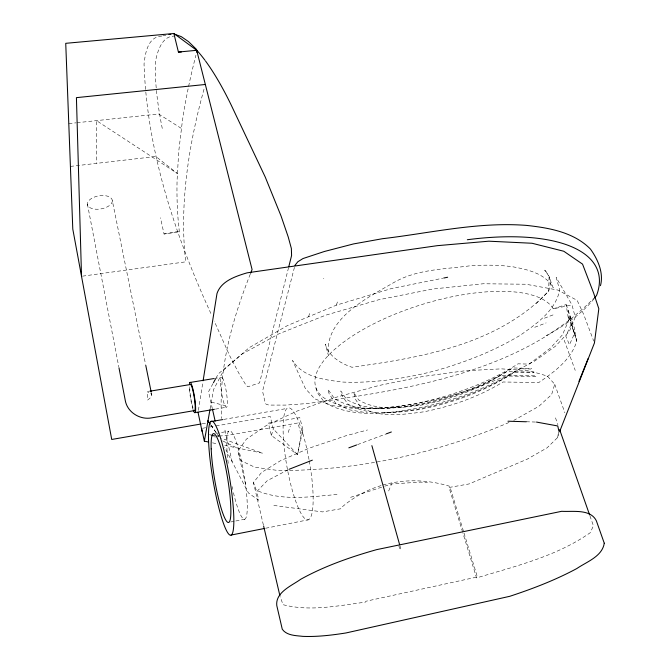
<?xml version="1.0" encoding="UTF-8"?>
<svg xmlns="http://www.w3.org/2000/svg" width="670" height="670" viewBox="0 0 670 670"><rect width="100%" height="100%" fill="white"/><g stroke="black" fill="none" stroke-linecap="round" stroke-linejoin="round"><path stroke-width="0.5" stroke-dasharray="3.35 2.51" d="M549.09 276.743L548.621 291.19C498.363 344.748 421.246 357.512 351.976 367.252C340.661 363.467 328.777 356.34 325.327 344.154L328.451 355.561C323.911 318.937 366.825 298.242 393.114 282.949C416.229 269.248 443.674 269.365 469.603 265.856C483.966 264.859 498.413 264.817 512.701 266.769C527.541 269.541 545.489 273.419 553.202 287.907L549.09 276.743A106.095 42.52 -17.8 0 1 548.621 291.19L535.096 304.649M198.395 410.367L203.002 381.423M210.12 408.817L213.537 389.605L224.073 369.681L249.106 347.73L287.48 325.545L336.365 305.151L391.473 288.536L442.753 278.226M302.924 429.88L301.123 435.106L297.53 454.645L271.4 435.5L268.377 423.13L299.783 417.619L302.924 429.88L297.53 454.645L273.31 428.959L270.245 416.489L215.924 425.944M462.643 532.206L449.042 487.467L469.159 483.916L527.357 459.092L547.072 447.853L557.356 437.778L558.914 431.329M288.552 267.673L259.566 382.872L247.9 386.766L246.125 385.392L238.83 373.215L229.668 355.686L214.224 321.072M294.432 267.389L262.548 391.188L265.22 402.997L266.124 404.228L268.904 405.082L285.512 405.09L307.739 403.516L330.771 400.291C423.381 386.649 525.196 367.864 593.737 298.351M271.4 435.5L273.31 428.959M308.594 316.734L309.557 313.51M245.513 484.016L237.934 451.144L246.401 439.151L266.367 425.492L296.676 411.229L335.101 397.553L378.458 385.618L423.055 376.448L465.147 370.753L501.428 368.86L529.359 370.745L547.348 376.071L554.718 384.253L551.619 394.597L538.814 406.355L513.739 420.4M288.226 432.493L290.303 425.994M336.365 305.151L337.42 301.961M557.356 437.778L559.442 432.142M250.253 274.197C232.18 319.9 218.37 368.877 221.603 418.474M388.675 490.993L391.573 483.941L420.308 482.115L427.443 482.375M553.244 308.828L566.091 304.599L568.127 316.944L569.751 317.932L563.73 331.859L563.654 333.484L550.531 347.998L529.049 364.103L518.027 363.818A125.282 47.252 -17.3 0 1 334.087 403.106A125.282 47.252 -17.3 0 1 389.63 316.382A125.282 47.252 -17.3 0 1 553.244 308.828L572.013 304.917L575.237 317.203L569.433 331.281L555.547 346.156L534.861 360.921L508.84 374.748L479.067 386.925L447.158 396.866L414.78 404.06L383.617 408.089L355.401 408.65L331.859 405.551L314.682 398.792L305.386 388.55L292.539 360.46C303.1 377.578 324.665 379.806 342.831 382.059C373.634 383.332 404.236 378.592 434.043 371.13C464.26 362.688 493.706 351.298 520.615 335.017C536.846 323.543 555.221 310.897 559.71 290.202L556.15 277.422L572.013 304.917M212.976 383.617L208.537 391.69L212.181 407.896M215.933 378.232L218.395 373.751L242.264 353.911L278.963 333.777L325.788 315.151L378.676 299.758L432.803 289.013L483.296 283.762L525.967 284.239L557.8 290.051L577.138 300.369L583.57 314.13L593.704 341.064M263.377 524.97L253.461 482.526L261.576 472.434L280.554 460.675L309.264 448.146L345.578 435.86L367.478 429.972M509.032 422.46C439.771 452.124 364.354 469.327 288.938 470.424M288.159 469.662L267.188 480.742L256.911 491.47L258.654 500.256L248.47 492.986L224.576 447.233M544.442 318.208L555.162 314.096M534.727 327.278L546.134 322.906M357.529 444.604L386.523 433.783M323.426 278.611L323.845 278.46M381.079 485.608C366.431 489.979 352.856 497.634 341.315 507.642L340.787 508.765L322.488 511.913L271.76 505.172M350.578 497.341L383.759 486.495M384.739 486.177L391.573 483.941M382.897 485.005C404.714 478.857 428.205 479.586 449.796 486.328L463.741 532.139M161.839 36.063C147.844 36.641 145.256 53.089 144.042 64.01C146.931 151.638 175.414 236.326 211.762 315.369M162.852 35.837L165.892 35.142M265.68 528.228L308.434 519.778M230.79 521.964L234.827 521.176M235.832 520.984L244.902 519.216M164.041 234.006L178.815 231.158L178.923 232.038L164.041 234.006L160.457 217.775M215.807 433.473L228.772 431.195M223.822 419.387L286.944 408.466M202.181 423.8L206.293 423.088M202.6 428.264L205.673 427.728M209.769 427.016L214.894 426.128M215.43 409.127L226.611 407.226M214.157 378.517L221.871 377.252M82.561 276.149L185.699 261.836A2600.739 734.328 -35.8 0 1 204.467 87.561M384.371 412.871C432.024 408.549 478.832 393.726 519.727 368.768L530.766 369.028L531.603 368.399L512.776 367.956C482.643 386.632 448.766 398.541 414.043 405.233C387.821 408.675 358.475 412.988 334.581 398.742L327.923 389.362L329.213 394.119L335.846 403.415L349.02 409.755L367.562 412.904M70.409 166.403L155.867 156.487L177.349 173.471L96.497 120.633L96.782 163.338M337.035 494.494C310.352 496.713 281.601 501.386 256.325 490.281L253.461 482.526M68.784 123.607L75.97 122.836M76.991 122.719L158.572 113.975L181.369 128.405M219.107 436.128L229.408 435.048L298.016 422.938L301.123 435.106M287.907 470.432L277.564 470.441L254.734 467.191L241.007 460.675L237.934 451.144M215.681 436.128L218.211 436.17M526.293 421.765L536.486 422.075M211.737 435.835L214.835 436.111M212.524 442.845L217.633 443.9M224.777 445.382L262.565 453.18L221.519 438.272M211.31 402.151L225.748 405.752M211.745 434.721L214.676 435.785M209.609 434.436L215.204 437.208M222.658 440.902L235.706 447.359M210.958 425.241L218.763 436.363M210.816 424.989L218.797 436.396M566.091 304.599L568.051 309.858L569.952 321.575M568.135 310.419L569.877 315.109L571.569 325.62M569.977 315.704L574.441 328.082L576.761 341.206C570.924 360.05 554.291 371.842 538.814 382.528L502.986 381.992C478.69 396.916 451.429 406.422 423.507 411.857C402.771 414.546 379.471 418.34 360.569 406.983L355.72 399.672L353.718 392.503L358.592 399.906C377.394 411.422 400.727 407.745 421.455 405.082C449.319 399.697 476.512 390.183 500.708 375.2L536.486 375.878L535.581 376.548L508.321 376.038C481.043 392.838 450.433 403.558 419.06 409.638C395.568 412.712 369.237 416.807 347.822 404.018L342.094 395.702L340.787 390.937L346.524 399.328C367.88 412.226 394.228 408.214 417.712 405.166C449.034 399.119 479.603 388.399 506.796 371.548L534.04 372.135L533.136 372.796L514.3 372.403C484.067 391.037 450.148 402.938 415.375 409.663C385.418 413.323 352.068 418.206 324.623 402.561L317.086 392.344L315.671 387.009M569.751 317.932L576.761 341.206L573.285 330.251L574.492 333.601L569.466 344.757L565.849 336.323L571.384 323.719L574.492 333.601L568.127 316.944M564.224 340.26L575.229 370.384M554.718 384.253L564.869 412.787M555.497 417.854L557.909 424.721M589.969 515.933L593.411 525.749L590.304 532.675C556.603 556.351 515.473 566.175 476.546 577.934L462.945 533.194M464.042 533.136L477.383 576.962L365.937 601.241L365.334 602.179C338.258 605.655 310.001 611.794 283.083 604.692L280.135 596.727M399.923 545.732L400.769 548.738L399.998 549.928L398.876 545.933M224.953 430.132L232.163 461.798M112.334 200.74A12.588 6.625 -9.7 0 1 93.825 208.981A12.588 6.625 -9.7 0 1 93.473 197.432A12.588 6.625 -9.7 0 1 112.334 200.74L145.549 364.287M151.311 392.679L151.797 395.057M87.427 204.141L118.774 366.758M179.359 231.954L178.153 219.835A2513.999 744.328 -36.6 0 1 177.073 180.49L178.706 151.596L182.458 120.382A2514.192 744.362 -36.6 0 1 195.933 55.241M147.601 394.236A13.4 1.189 82.9 0 0 147.685 396.699L147.635 400.091L149.971 398.122A13.576 5.276 -13.8 0 0 150.088 392.695M193.01 407.971A13.283 1.784 81 0 1 189.761 387.268M162.274 128.456A124.042 31.088 74.6 0 1 155.515 61.313A186.997 47.453 73.8 0 1 173.647 36.172M594.03 298.786A127.359 50.066 -18.4 0 1 546.092 335.737M309.28 460.943A56.908 11.499 80 0 1 301.349 513.965A56.908 11.499 80 0 1 283.77 417.184A56.908 11.499 80 0 1 309.096 459.93M228.227 463.33A44.907 7.027 80.3 0 1 234.835 438.113A44.907 7.027 80.3 0 1 247.222 509.753A44.907 7.027 80.3 0 1 232.909 490.406M232.691 489.452A44.907 7.027 80.3 0 1 232.063 486.52M193.094 409.588A15.385 2.06 81 0 1 189.334 386.506M545.958 271.459L544.71 270.119L548.722 275.923L545.958 271.459M220.581 383.106A15.284 2.412 80.9 0 0 225.974 407.234A15.284 2.412 80.9 0 0 225.304 386.448A15.284 2.412 80.9 0 0 220.581 383.106"/><path stroke-width="1" d="M203.161 380.392L216.98 293.56C221.108 281.065 235.631 276.274 247.079 272.841L437.259 245.672L488.815 241.192L532.014 243.252L563.788 251.25L582.54 264.122L593.62 293.016L598.821 308.753L594.432 342.99L559.785 431.204M208.437 442.007L204.358 441.161L209.936 409.822M600.471 285.68C603.871 272.841 597.833 259.34 590.421 249.056C573.796 232.13 549.057 227.834 526.444 225.396C478.028 221.653 430.241 233.127 382.444 238.713L353.542 243.922L324.397 251.484L302.999 258.545L297.815 261.777L294.942 265.379M288.803 266.66L291.584 255.53L291.366 248.486L288.242 237.013L281.065 216.025L265.228 177.031L231.225 105.106A186.997 47.453 73.8 0 0 205.548 61.045M250.614 273.268L252.079 269.533L196.704 50.309L173.873 33.5L65.735 43.324L72.787 229.073L111.714 439.461L201.159 423.976M578.964 381.356L588.185 358.442M213.462 382.721L215.439 379.128M289.122 469.276L312.354 460.156M348.835 447.853L356.566 444.972M386.523 433.783L391.355 431.974M443.733 278.033L447.635 277.246M231.075 535.07L264.667 528.429M210.589 421.681L222.8 419.562M194.744 410.534L151.428 417.904C139.913 420.015 127.359 412.284 125.282 400.509L118.967 367.78M195.096 412.594L214.417 409.303M149.787 391.205L190.64 384.479M189.828 382.511L213.738 378.584M205.338 84.479L76.422 97.644L81.522 276.291M173.873 33.5L178.413 52.042L196.704 50.309M168.924 34.455L170.858 34.396M178.413 52.042L181.394 51.992M507.952 421.204L526.293 421.765M536.486 422.075L557.775 425.969L558.914 431.329M148.212 392.31L148.028 391.489M174.728 34.279L181.268 36.632L188.496 41.599L196.31 49.22M207.951 420.969L209.752 423.532M207.96 420.911L210.246 424.177M202.08 431.388L198.06 412.435M559.634 429.621L589.625 514.954M371.867 445.642L399.647 544.735M263.611 525.983L279.901 595.722M212.407 408.909L215.137 421.07M201.57 428.448L204.358 441.161M145.758 365.309L151.152 391.891M190.188 384.555A13.283 1.784 81 0 1 194.258 397.369A13.283 1.784 81 0 1 194.275 410.543M197.416 50.979A186.997 47.453 73.8 0 1 204.987 60.283M467.342 239.734A191.26 75.333 -17.1 0 1 596.61 295.311A127.359 50.066 -18.4 0 1 594.575 298.091M196.712 52.277A2514.192 744.362 -36.6 0 1 197.24 50.292M189.484 383.609A15.385 2.06 81 0 1 194.752 398.7A15.385 2.06 81 0 1 193.354 410.341M604.265 543.211C602.246 556.519 586.66 561.803 576.811 568.545C555.455 580.036 532.734 588.754 509.736 596.317L345.988 632.957C331.725 635.202 317.295 636.944 302.84 636.366C295.797 635.537 286.785 635.663 282.271 629.239L276.785 605.571C275.278 592.305 291.693 585.756 300.654 579.307C324.514 566.083 350.435 557.046 376.615 549.643L561.694 511.302C572.85 511.972 590.345 508.697 596.342 520.757L604.265 543.211M208.554 440.357A57.846 8.358 80.4 0 0 228.696 534.049A57.846 8.358 80.4 0 0 226.175 459.963A57.846 8.358 80.4 0 0 208.554 440.357M211.192 448.933A45.057 6.507 80.4 0 0 226.946 521.67A45.057 6.507 80.4 0 0 224.819 463.481A45.057 6.507 80.4 0 0 211.192 448.933"/></g></svg>
